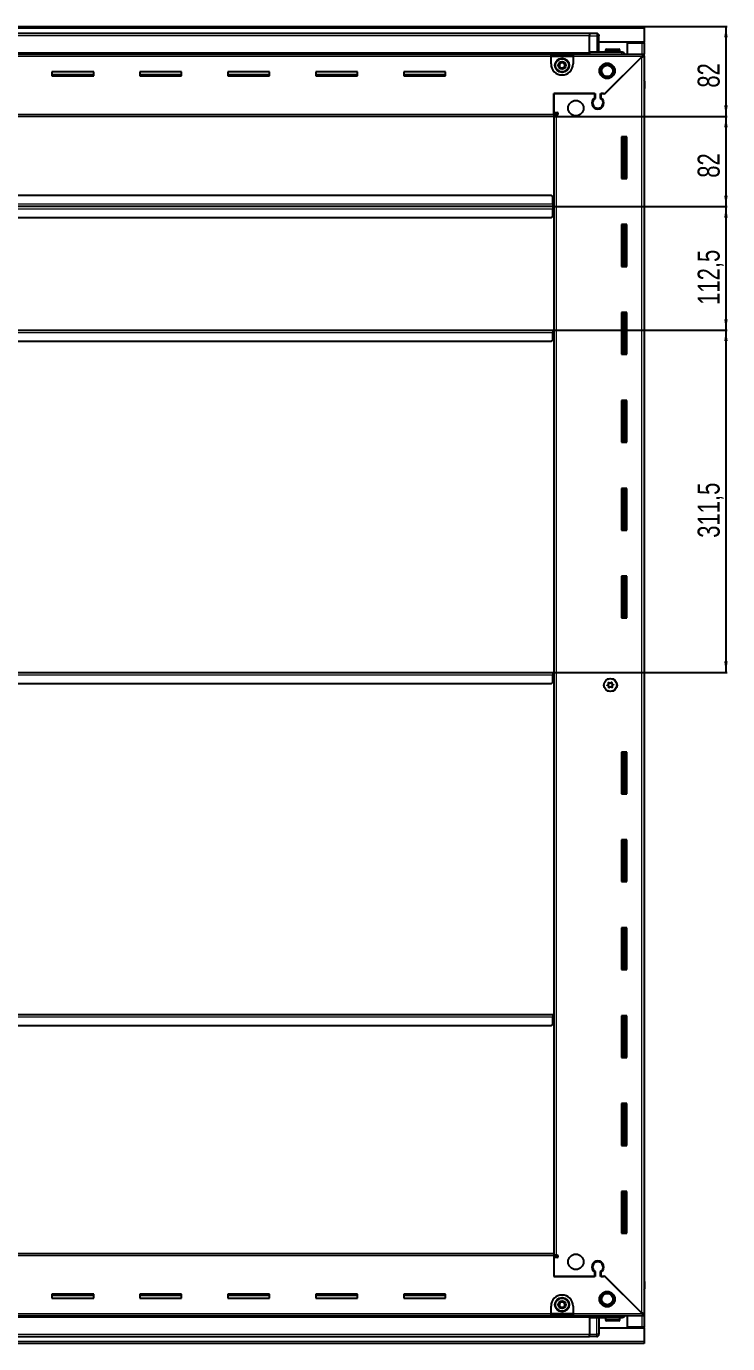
# Model space of a CAD drawing. Header units: millimetres. Extents: x 1315 to 5789, y -1245 to 1969.
# Drawn here: x 5151 to 5789, y 577 to 1776 of the extents above; entities that cross this region are included whole.
import ezdxf

# ---------------------------------------------------------------- set-up
doc = ezdxf.new("R2010")
doc.units = ezdxf.units.MM
doc.layers.add('FORMAT', color=7, linetype='Continuous')
doc.styles.add('SLDTEXTSTYLE0', font='TXT', dxfattribs={"width": 0.75})
doc.dimstyles.new('SLDDIMSTYLE0', dxfattribs={"dimtxt": 20, "dimasz": 10, "dimexe": 0, "dimexo": 0.0625, "dimgap": 5, "dimtad": 2, "dimdec": 1, "dimrnd": 1e-09, "dimzin": 12, "dimdsep": 46, "dimtxsty": 'SLDTEXTSTYLE0', "dimsah": 1, "dimcen": 0.09, "dimadec": 0, "dimazin": 3, "dimtfac": 1, "dimtofl": 0, "dimtmove": 0, "dimatfit": 3, "dimfxl": 0, "dimfrac": 2, "dimtolj": 1, "dimtzin": 12, "dimarcsym": 0})

# ---------------------------------------------------------------- blocks, each defined once
blk = doc.blocks.new('_D_7')
at = {"layer": 'FORMAT'}
for p, q in [((5712.6, 1775.8), (5788.1, 1775.8)), ((5787.1, 1775.8), (5787.1, 1693.8)), ((5630.6, 1693.8), (5788.1, 1693.8))]:
    blk.add_line(p, q, dxfattribs=at)
for points in [[(5787.1, 1775.8), (5785.6, 1765.8), (5788.7, 1765.8)], [(5787.1, 1693.8), (5788.7, 1703.8), (5785.6, 1703.8)]]:
    blk.add_solid(points, dxfattribs=at)
at = {"layer": 'FORMAT', "insert": (5761.4, 1720), "char_height": 20, "attachment_point": 1, "rotation": 90, "style": 'SLDTEXTSTYLE0'}
blk.add_mtext('82', dxfattribs=at)
blk = doc.blocks.new('_D_8')
at = {"layer": 'FORMAT'}
for p, q in [((5629.6, 1499.3), (5788.1, 1499.3)), ((5787.1, 1499.3), (5787.1, 1187.8)), ((5629.6, 1187.8), (5788.1, 1187.8))]:
    blk.add_line(p, q, dxfattribs=at)
for points in [[(5787.1, 1499.3), (5785.6, 1489.3), (5788.7, 1489.3)], [(5787.1, 1187.8), (5788.7, 1197.8), (5785.6, 1197.8)]]:
    blk.add_solid(points, dxfattribs=at)
at = {"layer": 'FORMAT', "insert": (5761.4, 1310.3), "char_height": 20, "attachment_point": 1, "rotation": 90, "style": 'SLDTEXTSTYLE0'}
blk.add_mtext('311,5', dxfattribs=at)
blk = doc.blocks.new('_D_9')
at = {"layer": 'FORMAT'}
for p, q in [((5629.6, 1611.8), (5788.1, 1611.8)), ((5787.1, 1611.8), (5787.1, 1499.3)), ((5629.6, 1499.3), (5788.1, 1499.3))]:
    blk.add_line(p, q, dxfattribs=at)
for points in [[(5787.1, 1611.8), (5785.6, 1601.8), (5788.7, 1601.8)], [(5787.1, 1499.3), (5788.7, 1509.3), (5785.6, 1509.3)]]:
    blk.add_solid(points, dxfattribs=at)
at = {"layer": 'FORMAT', "insert": (5761.4, 1522.3), "char_height": 20, "attachment_point": 1, "rotation": 90, "style": 'SLDTEXTSTYLE0'}
blk.add_mtext('112,5', dxfattribs=at)
blk = doc.blocks.new('_D_10')
at = {"layer": 'FORMAT'}
for p, q in [((5630.6, 1693.8), (5788.1, 1693.8)), ((5787.1, 1693.8), (5787.1, 1611.8)), ((5629.6, 1611.8), (5788.1, 1611.8))]:
    blk.add_line(p, q, dxfattribs=at)
for points in [[(5787.1, 1693.8), (5785.6, 1683.8), (5788.7, 1683.8)], [(5787.1, 1611.8), (5788.7, 1621.8), (5785.6, 1621.8)]]:
    blk.add_solid(points, dxfattribs=at)
at = {"layer": 'FORMAT', "insert": (5761.4, 1638), "char_height": 20, "attachment_point": 1, "rotation": 90, "style": 'SLDTEXTSTYLE0'}
blk.add_mtext('82', dxfattribs=at)

msp = doc.modelspace()

# ---------------------------------------------------------------- linework, layer by layer
at = {"color": 7, "linetype": 'Continuous', "lineweight": 25}
for p, q in [((4513.63, 1775.82), (5712.63, 1775.82)), ((5712.63, 1775.82), (5712.63, 1773.72)), ((5663.13, 1769.17), (4563.13, 1769.17)), ((5663.13, 1769.32), (5663.13, 1769.32)), ((5669.63, 1769.32), (5663.13, 1769.32)), ((5669.63, 1769.32), (5663.13, 1769.32)), ((5663.13, 1769.32), (5663.13, 1767.32)), ((5663.13, 1752.32), (5663.13, 1767.32)), ((5671.63, 1767.32), (5671.63, 1767.32)), ((5671.63, 1752.32), (5671.63, 1767.32)), ((5712.63, 1773.72), (5712.63, 1761.32)), ((4563.13, 1751.17), (5663.13, 1751.17)), ((4598.13, 1750.57), (5628.13, 1750.57)), ((5628.13, 1748.47), (5628.13, 1750.57)), ((5628.13, 1750.57), (5648.13, 1750.57)), ((5648.13, 1750.57), (5711.63, 1750.57)), ((5648.13, 1750.57), (5648.13, 1748.47)), ((5663.13, 1752.32), (5663.13, 1751.82)), ((5692.13, 1752.32), (5663.13, 1752.32)), ((5663.13, 1752.29), (5663.21, 1750.57)), ((5712.63, 1761.32), (5671.63, 1761.32)), ((5677.63, 1754.22), (5677.63, 1752.32)), ((5678.43, 1755.02), (5689.83, 1755.02)), ((5690.63, 1752.32), (5690.63, 1754.22)), ((5697.63, 1760.82), (5710.53, 1760.82)), ((5697.63, 1750.57), (5697.63, 1760.82)), ((5710.53, 1760.82), (5712.63, 1760.82)), ((5711.13, 1760.82), (5711.13, 1761.32)), ((5711.63, 1749.07), (5711.63, 1750.57)), ((5711.63, 1750.57), (5712.63, 1750.57)), ((5712.63, 1760.82), (5712.63, 1761.32)), ((5712.63, 1760.82), (5712.63, 1750.57)), ((5712.63, 1749.07), (5712.63, 1750.57)), ((5628.13, 1749.07), (5648.13, 1749.07)), ((5628.13, 1741.57), (5628.13, 1748.47)), ((5648.13, 1748.47), (5648.13, 1741.57)), ((5710.53, 1747.97), (5676.43, 1713.87)), ((5677.13, 1714.57), (5711.03, 1748.47)), ((5711.13, 1748.57), (5712.63, 1748.57)), ((5711.63, 1749.07), (5712.63, 1749.07)), ((5712.63, 1749.07), (5712.63, 1748.57)), ((5712.63, 1748.57), (5712.63, 604.07)), ((5212.13, 1734.32), (5174.13, 1734.32)), ((5174.13, 1734.32), (5174.13, 1730.82)), ((5212.13, 1731.57), (5174.13, 1731.57)), ((5174.13, 1730.82), (5212.13, 1730.82)), ((5212.13, 1730.82), (5212.13, 1734.32)), ((5292.13, 1734.32), (5254.13, 1734.32)), ((5254.13, 1734.32), (5254.13, 1730.82)), ((5292.13, 1731.57), (5254.13, 1731.57)), ((5254.13, 1730.82), (5292.13, 1730.82)), ((5292.13, 1730.82), (5292.13, 1734.32)), ((5372.13, 1734.32), (5334.13, 1734.32)), ((5334.13, 1734.32), (5334.13, 1730.82)), ((5372.13, 1731.57), (5334.13, 1731.57)), ((5334.13, 1730.82), (5372.13, 1730.82)), ((5372.13, 1730.82), (5372.13, 1734.32)), ((5452.13, 1734.32), (5414.13, 1734.32)), ((5414.13, 1734.32), (5414.13, 1730.82)), ((5452.13, 1731.57), (5414.13, 1731.57)), ((5414.13, 1730.82), (5452.13, 1730.82)), ((5452.13, 1730.82), (5452.13, 1734.32)), ((5532.13, 1734.32), (5494.13, 1734.32)), ((5494.13, 1734.32), (5494.13, 1730.82)), ((5532.13, 1731.57), (5494.13, 1731.57)), ((5494.13, 1730.82), (5532.13, 1730.82)), ((5532.13, 1730.82), (5532.13, 1734.32)), ((5712.63, 1727.15), (5712.63, 1727.15)), ((5630.63, 1714.57), (5668.33, 1714.57)), ((5630.63, 1695.92), (5630.63, 1714.57)), ((5630.63, 1714.57), (5630.63, 1697.32)), ((5667.63, 1714.57), (5630.63, 1714.57)), ((5667.63, 1714.57), (5667.63, 1710.68)), ((5668.33, 1714.57), (5668.33, 1710.29)), ((5672.93, 1714.57), (5677.13, 1714.57)), ((5672.93, 1710.29), (5672.93, 1714.57)), ((5675.73, 1714.57), (5673.63, 1714.57)), ((5673.63, 1710.68), (5673.63, 1714.57)), ((5676.43, 1713.87), (5675.73, 1714.57)), ((5712.63, 1719.32), (5713.13, 1719.32)), ((5712.98, 633.32), (5712.98, 1719.32)), ((5713.13, 1725.82), (5713.13, 1719.32)), ((5713.13, 1719.32), (5713.13, 1725.82)), ((5713.13, 1719.32), (5713.13, 1719.32)), ((5713.13, 1719.32), (5713.13, 1719.32)), ((5630.63, 1693.82), (4595.63, 1693.82)), ((5630.63, 1697.32), (5633.48, 1697.32)), ((5632.63, 1696.32), (5630.63, 1696.32)), ((5630.63, 1695.92), (5630.63, 1693.82)), ((5630.63, 1695.32), (5632.73, 1695.32)), ((5630.63, 1693.82), (5630.63, 658.82)), ((5632.63, 1695.32), (5632.63, 1696.32)), ((5633.48, 1695.32), (5632.73, 1695.32)), ((5672.63, 1701.71), (5672.63, 1700.95)), ((5692.13, 1675.32), (5692.13, 1637.32)), ((5697.13, 1675.32), (5692.13, 1675.32)), ((5693.15, 1675.32), (5693.15, 1637.32)), ((5693.19, 1675.32), (5693.19, 1637.32)), ((5694.98, 1675.32), (5694.98, 1637.32)), ((5697.13, 1637.32), (5697.13, 1675.32)), ((5692.13, 1637.32), (5697.13, 1637.32)), ((5628.63, 1621.82), (4597.63, 1621.82)), ((5629.63, 1620.82), (5628.63, 1621.82)), ((5629.63, 1613.92), (5629.63, 1620.82)), ((5629.63, 1611.82), (4596.63, 1611.82)), ((5629.88, 1614.67), (5629.63, 1614.67)), ((5629.63, 1613.92), (5629.63, 1611.82)), ((5629.63, 1611.82), (5629.63, 1609.72)), ((5629.63, 1602.82), (5629.63, 1609.72)), ((5629.63, 1608.97), (5629.88, 1608.97)), ((5629.88, 1611.82), (5629.88, 1614.67)), ((5629.88, 1608.97), (5629.88, 1611.82)), ((5630.63, 1611.82), (5629.88, 1611.82)), ((4597.63, 1601.82), (5628.63, 1601.82)), ((5628.63, 1601.82), (5629.63, 1602.82)), ((5692.13, 1595.32), (5692.13, 1557.32)), ((5697.13, 1595.32), (5692.13, 1595.32)), ((5693.15, 1595.32), (5693.15, 1557.32)), ((5693.19, 1595.32), (5693.19, 1557.32)), ((5694.98, 1595.32), (5694.98, 1557.32)), ((5697.13, 1557.32), (5697.13, 1595.32)), ((5692.13, 1557.32), (5697.13, 1557.32)), ((5692.13, 1515.32), (5692.13, 1477.32)), ((5697.13, 1515.32), (5692.13, 1515.32)), ((5693.15, 1515.32), (5693.15, 1477.32)), ((5693.19, 1515.32), (5693.19, 1477.32)), ((5694.98, 1515.32), (5694.98, 1477.32)), ((5697.13, 1477.32), (5697.13, 1515.32)), ((4596.63, 1499.32), (5629.63, 1499.32)), ((5629.63, 1499.32), (5629.63, 1497.22)), ((5629.88, 1496.47), (5629.88, 1499.32)), ((5629.88, 1499.32), (5630.63, 1499.32)), ((4597.63, 1489.32), (5628.63, 1489.32)), ((5628.63, 1489.32), (5629.63, 1490.32)), ((5629.63, 1490.32), (5629.63, 1497.22)), ((5629.63, 1496.47), (5629.88, 1496.47)), ((5692.13, 1477.32), (5697.13, 1477.32)), ((5692.13, 1435.32), (5692.13, 1397.32)), ((5697.13, 1435.32), (5692.13, 1435.32)), ((5693.15, 1435.32), (5693.15, 1397.32)), ((5693.19, 1435.32), (5693.19, 1397.32)), ((5694.98, 1435.32), (5694.98, 1397.32)), ((5697.13, 1397.32), (5697.13, 1435.32)), ((5692.13, 1397.32), (5697.13, 1397.32)), ((5692.13, 1355.32), (5692.13, 1317.32)), ((5697.13, 1355.32), (5692.13, 1355.32)), ((5693.15, 1355.32), (5693.15, 1317.32)), ((5693.19, 1355.32), (5693.19, 1317.32)), ((5694.98, 1355.32), (5694.98, 1317.32)), ((5697.13, 1317.32), (5697.13, 1355.32)), ((5692.13, 1317.32), (5697.13, 1317.32)), ((5692.13, 1275.32), (5692.13, 1237.32)), ((5697.13, 1275.32), (5692.13, 1275.32)), ((5693.15, 1275.32), (5693.15, 1237.32)), ((5693.19, 1275.32), (5693.19, 1237.32)), ((5694.98, 1275.32), (5694.98, 1237.32)), ((5697.13, 1237.32), (5697.13, 1275.32)), ((5692.13, 1237.32), (5697.13, 1237.32)), ((4596.63, 1187.82), (5629.63, 1187.82)), ((5629.63, 1187.82), (5629.63, 1185.72)), ((5629.88, 1184.97), (5629.88, 1187.82)), ((5629.88, 1187.82), (5630.63, 1187.82)), ((4597.63, 1177.82), (5628.63, 1177.82)), ((5628.63, 1177.82), (5629.63, 1178.82)), ((5629.63, 1178.82), (5629.63, 1185.72)), ((5629.63, 1184.97), (5629.88, 1184.97)), ((5692.13, 1115.32), (5692.13, 1077.32)), ((5697.13, 1115.32), (5692.13, 1115.32)), ((5693.15, 1115.32), (5693.15, 1077.32)), ((5693.19, 1115.32), (5693.19, 1077.32)), ((5694.98, 1115.32), (5694.98, 1077.32)), ((5697.13, 1077.32), (5697.13, 1115.32)), ((5692.13, 1077.32), (5697.13, 1077.32)), ((5692.13, 1035.32), (5692.13, 997.32)), ((5697.13, 1035.32), (5692.13, 1035.32)), ((5693.15, 1035.32), (5693.15, 997.32)), ((5693.19, 1035.32), (5693.19, 997.32)), ((5694.98, 1035.32), (5694.98, 997.32)), ((5697.13, 997.32), (5697.13, 1035.32)), ((5692.13, 997.32), (5697.13, 997.32)), ((5692.13, 955.32), (5692.13, 917.32)), ((5697.13, 955.32), (5692.13, 955.32)), ((5693.15, 955.32), (5693.15, 917.32)), ((5693.19, 955.32), (5693.19, 917.32)), ((5694.98, 955.32), (5694.98, 917.32)), ((5697.13, 917.32), (5697.13, 955.32)), ((5692.13, 917.32), (5697.13, 917.32)), ((4596.63, 876.32), (5629.63, 876.32)), ((5629.63, 876.32), (5629.63, 874.22)), ((5629.88, 873.47), (5629.88, 876.32)), ((5629.88, 876.32), (5630.63, 876.32)), ((5692.13, 875.32), (5692.13, 837.32)), ((5697.13, 875.32), (5692.13, 875.32)), ((5693.15, 875.32), (5693.15, 837.32)), ((5693.19, 875.32), (5693.19, 837.32)), ((5694.98, 875.32), (5694.98, 837.32)), ((5697.13, 837.32), (5697.13, 875.32)), ((4597.63, 866.32), (5628.63, 866.32)), ((5628.63, 866.32), (5629.63, 867.32)), ((5629.63, 867.32), (5629.63, 874.22)), ((5629.63, 873.47), (5629.88, 873.47)), ((5692.13, 837.32), (5697.13, 837.32)), ((5692.13, 795.32), (5692.13, 757.32)), ((5697.13, 795.32), (5692.13, 795.32)), ((5693.15, 795.32), (5693.15, 757.32)), ((5693.19, 795.32), (5693.19, 757.32)), ((5694.98, 795.32), (5694.98, 757.32)), ((5697.13, 757.32), (5697.13, 795.32)), ((5692.13, 757.32), (5697.13, 757.32)), ((5692.13, 715.32), (5692.13, 677.32)), ((5697.13, 715.32), (5692.13, 715.32)), ((5693.15, 715.32), (5693.15, 677.32)), ((5693.19, 715.32), (5693.19, 677.32)), ((5694.98, 715.32), (5694.98, 677.32)), ((5697.13, 677.32), (5697.13, 715.32)), ((5692.13, 677.32), (5697.13, 677.32)), ((4595.63, 658.82), (5630.63, 658.82)), ((5630.63, 658.82), (5630.63, 656.72)), ((5632.73, 657.32), (5630.63, 657.32)), ((5630.63, 656.72), (5630.63, 638.07)), ((5630.63, 656.32), (5632.63, 656.32)), ((5630.63, 655.32), (5630.63, 638.07)), ((5633.48, 655.32), (5630.63, 655.32)), ((5632.63, 656.32), (5632.63, 657.32)), ((5632.73, 657.32), (5633.48, 657.32)), ((5672.63, 651.7), (5672.63, 650.94)), ((5668.33, 638.07), (5630.63, 638.07)), ((5630.63, 638.07), (5667.63, 638.07)), ((5667.63, 641.96), (5667.63, 638.07)), ((5668.33, 642.36), (5668.33, 638.07)), ((5672.93, 638.07), (5672.93, 642.36)), ((5677.13, 638.07), (5672.93, 638.07)), ((5673.63, 638.07), (5673.63, 641.96)), ((5673.63, 638.07), (5675.73, 638.07)), ((5675.73, 638.07), (5676.43, 638.77)), ((5676.43, 638.77), (5710.53, 604.67)), ((5711.03, 604.17), (5677.13, 638.07)), ((5712.63, 633.32), (5713.13, 633.32)), ((5713.13, 633.32), (5713.13, 633.32)), ((5713.13, 626.82), (5713.13, 633.32)), ((5713.13, 633.32), (5713.13, 626.82)), ((5212.13, 621.82), (5174.13, 621.82)), ((5174.13, 621.82), (5174.13, 618.32)), ((5174.13, 621.07), (5212.13, 621.07)), ((5174.13, 618.32), (5212.13, 618.32)), ((5212.13, 618.32), (5212.13, 621.82)), ((5292.13, 621.82), (5254.13, 621.82)), ((5254.13, 621.82), (5254.13, 618.32)), ((5254.13, 621.07), (5292.13, 621.07)), ((5254.13, 618.32), (5292.13, 618.32)), ((5292.13, 618.32), (5292.13, 621.82)), ((5372.13, 621.82), (5334.13, 621.82)), ((5334.13, 621.82), (5334.13, 618.32)), ((5334.13, 621.07), (5372.13, 621.07)), ((5334.13, 618.32), (5372.13, 618.32)), ((5372.13, 618.32), (5372.13, 621.82)), ((5452.13, 621.82), (5414.13, 621.82)), ((5414.13, 621.82), (5414.13, 618.32)), ((5414.13, 621.07), (5452.13, 621.07)), ((5414.13, 618.32), (5452.13, 618.32)), ((5452.13, 618.32), (5452.13, 621.82)), ((5532.13, 621.82), (5494.13, 621.82)), ((5494.13, 621.82), (5494.13, 618.32)), ((5494.13, 621.07), (5532.13, 621.07)), ((5494.13, 618.32), (5532.13, 618.32)), ((5532.13, 618.32), (5532.13, 621.82)), ((5663.13, 601.47), (4563.13, 601.47)), ((5628.13, 602.07), (4598.13, 602.07)), ((5628.13, 604.17), (5628.13, 611.07)), ((5628.13, 602.07), (5628.13, 604.17)), ((5648.13, 603.57), (5628.13, 603.57)), ((5648.13, 602.07), (5628.13, 602.07)), ((5648.13, 611.07), (5648.13, 604.17)), ((5648.13, 604.17), (5648.13, 602.07)), ((5711.63, 602.07), (5648.13, 602.07)), ((5663.21, 602.07), (5663.13, 600.36)), ((5663.13, 600.32), (5663.13, 600.82)), ((5692.13, 600.32), (5663.13, 600.32)), ((5663.13, 600.32), (5663.13, 585.32)), ((5671.63, 600.32), (5671.63, 585.32)), ((5677.63, 600.32), (5677.63, 598.42)), ((5690.63, 598.42), (5690.63, 600.32)), ((5697.63, 591.82), (5697.63, 602.07)), ((5711.13, 604.07), (5712.63, 604.07)), ((5711.63, 603.57), (5711.63, 602.07)), ((5712.63, 603.57), (5711.63, 603.57)), ((5712.63, 602.07), (5711.63, 602.07)), ((5712.63, 604.07), (5712.63, 603.57)), ((5712.63, 603.57), (5712.63, 602.07)), ((5712.63, 602.07), (5712.63, 591.82)), ((5671.63, 591.32), (5712.63, 591.32)), ((5685.42, 597.62), (5678.43, 597.62)), ((5689.83, 597.62), (5685.42, 597.62)), ((5710.53, 591.82), (5697.63, 591.82)), ((5712.63, 591.82), (5710.53, 591.82)), ((5711.13, 591.32), (5711.13, 591.82)), ((5712.63, 591.32), (5712.63, 591.82)), ((5712.63, 591.32), (5712.63, 578.92)), ((5712.63, 576.82), (4513.63, 576.82)), ((4563.13, 583.47), (5663.13, 583.47)), ((5663.13, 583.32), (5663.13, 585.32)), ((5663.13, 583.32), (5663.13, 583.32)), ((5669.63, 583.32), (5663.13, 583.32)), ((5663.13, 583.32), (5663.13, 583.32)), ((5669.63, 583.32), (5663.13, 583.32)), ((5670.95, 583.82), (5670.95, 583.82)), ((5712.63, 578.92), (5712.63, 576.82))]:
    msp.add_line(p, q, dxfattribs=at)
at = {"color": 8, "linetype": 'Continuous', "lineweight": 18}
for p, q in [((5712.63, 1773.72), (4513.63, 1773.72)), ((5663.13, 1767.17), (4563.13, 1767.17)), ((5663.13, 1767.32), (5669.63, 1767.32)), ((5669.63, 1769.32), (5669.63, 1767.32)), ((5669.63, 1767.32), (5669.63, 1752.32)), ((5671.63, 1767.32), (5669.63, 1767.32)), ((5663.13, 1751.82), (4563.13, 1751.82)), ((5663.13, 1750.59), (4563.13, 1750.59)), ((5677.63, 1754.22), (5690.63, 1754.22)), ((5710.53, 1761.32), (5710.53, 1760.82)), ((5710.53, 1760.82), (5710.53, 1750.57)), ((5628.13, 1748.47), (4598.13, 1748.47)), ((5628.13, 1748.47), (5648.13, 1748.47)), ((5711.03, 1748.47), (5648.13, 1748.47)), ((5710.53, 604.67), (5710.53, 1747.97)), ((5712.63, 1725.82), (5713.13, 1725.82)), ((4595.63, 1695.92), (5630.63, 1695.92)), ((5632.73, 1695.32), (5632.73, 657.32)), ((5694.4, 1637.32), (5694.4, 1675.32)), ((5695.63, 1637.32), (5695.63, 1675.32)), ((5629.63, 1613.92), (4596.63, 1613.92)), ((4596.63, 1609.72), (5629.63, 1609.72)), ((5694.4, 1557.32), (5694.4, 1595.32)), ((5695.63, 1557.32), (5695.63, 1595.32)), ((5694.4, 1477.32), (5694.4, 1515.32)), ((5695.63, 1477.32), (5695.63, 1515.32)), ((4596.63, 1497.22), (5629.63, 1497.22)), ((5694.4, 1397.32), (5694.4, 1435.32)), ((5695.63, 1397.32), (5695.63, 1435.32)), ((5694.4, 1317.32), (5694.4, 1355.32)), ((5695.63, 1317.32), (5695.63, 1355.32)), ((5694.4, 1237.32), (5694.4, 1275.32)), ((5695.63, 1237.32), (5695.63, 1275.32)), ((4596.63, 1185.72), (5629.63, 1185.72)), ((5694.4, 1077.32), (5694.4, 1115.32)), ((5695.63, 1077.32), (5695.63, 1115.32)), ((5694.4, 997.32), (5694.4, 1035.32)), ((5695.63, 997.32), (5695.63, 1035.32)), ((5694.4, 917.32), (5694.4, 955.32)), ((5695.63, 917.32), (5695.63, 955.32)), ((5694.4, 837.32), (5694.4, 875.32)), ((5695.63, 837.32), (5695.63, 875.32)), ((4596.63, 874.22), (5629.63, 874.22)), ((5694.4, 757.32), (5694.4, 795.32)), ((5695.63, 757.32), (5695.63, 795.32)), ((5694.4, 677.32), (5694.4, 715.32)), ((5695.63, 677.32), (5695.63, 715.32)), ((5630.63, 656.72), (4595.63, 656.72)), ((5712.63, 626.82), (5713.13, 626.82)), ((4563.13, 602.06), (5663.13, 602.06)), ((4563.13, 600.82), (5663.13, 600.82)), ((4598.13, 604.17), (5628.13, 604.17)), ((5648.13, 604.17), (5628.13, 604.17)), ((5648.13, 604.17), (5711.03, 604.17)), ((5669.63, 585.32), (5669.63, 600.32)), ((5710.53, 602.07), (5710.53, 591.82)), ((5685.61, 598.42), (5677.63, 598.42)), ((5690.63, 598.42), (5685.61, 598.42)), ((5710.53, 591.82), (5710.53, 591.32)), ((5712.63, 578.92), (4513.63, 578.92)), ((4563.13, 585.47), (5663.13, 585.47)), ((5663.13, 585.32), (5669.63, 585.32)), ((5671.63, 585.32), (5669.63, 585.32)), ((5669.63, 583.32), (5669.63, 585.32))]:
    msp.add_line(p, q, dxfattribs=at)
at = {"color": 7, "linetype": 'Continuous', "lineweight": 25, "flags": 128}
msp.add_lwpolyline([(5671.48, 1768.08), (5671.59, 1767.71), (5671.63, 1767.32)], dxfattribs=at)
at = {"color": 7, "linetype": 'Continuous', "lineweight": 25}
for centre, radius in [((5638.13, 1740.32), 6.5), ((5638.13, 1740.32), 3.46), ((5679.13, 1735.32), 7), ((5679.13, 1735.32), 6.03), ((5679.13, 1735.32), 5.1), ((5650.63, 1701.32), 7), ((5682.13, 1176.32), 6), ((5681.98, 1176.32), 5.79), ((5681.98, 1176.32), 1.85), ((5650.63, 651.32), 7), ((5679.13, 617.32), 7), ((5638.13, 612.32), 6.5), ((5638.13, 612.32), 3.46), ((5679.13, 617.32), 6.03), ((5679.13, 617.32), 5.1)]:
    msp.add_circle(centre, radius, dxfattribs=at)
at = {"color": 8, "linetype": 'Continuous', "lineweight": 18}
for centre in [(5638.13, 1740.32), (5638.13, 612.32)]:
    msp.add_circle(centre, 5.7, dxfattribs=at)
at = {"color": 7, "linetype": 'Continuous', "lineweight": 25}
for centre, radius, start, end in [((5669.63, 1767.32), 2, 0, 90), ((5671.83, 1752.52), 0.2, 180, 270), ((5678.43, 1754.22), 0.8, 90, 180), ((5689.83, 1754.22), 0.8, 0, 90), ((5638.13, 1741.57), 10, 180, 270), ((5638.13, 1740.32), 2.5, 160.11158, 220.11158), ((5638.13, 1740.32), 2.5, 100.11158, 160.11158), ((5638.13, 1740.32), 2.5, 220.11158, 280.11158), ((5638.13, 1740.32), 2.5, 40.11158, 100.11158), ((5638.13, 1741.57), 10, 270, 0), ((5638.13, 1740.32), 2.5, 280.11158, 340.11158), ((5638.13, 1740.32), 2.5, 340.11158, 40.11158), ((5711.13, 1725.82), 2, 0, 41.40962), ((5711.13, 1725.82), 2, 0, 41.40962), ((5670.63, 1706.07), 5.5, 123.05573, 56.94427), ((5670.63, 1706.07), 4.8, 118.63099, 61.36901), ((5633.48, 1696.32), 1, 270, 90), ((5633.48, 656.32), 1, 270, 90), ((5670.63, 646.57), 5.5, 303.05573, 236.94427), ((5670.63, 646.57), 4.8, 298.63099, 241.36901), ((5711.13, 626.82), 2, 318.59038, 0), ((5638.13, 611.07), 10, 90, 180), ((5638.13, 612.32), 2.5, 147.04236, 207.04236), ((5638.13, 612.32), 2.5, 87.04236, 147.04236), ((5638.13, 611.07), 10, 0, 90), ((5638.13, 612.32), 2.5, 27.04236, 87.04236), ((5638.13, 612.32), 2.5, 327.04236, 27.04236), ((5638.13, 612.32), 2.5, 207.04236, 267.04236), ((5638.13, 612.32), 2.5, 267.04236, 327.04236), ((5671.83, 600.12), 0.2, 90, 180), ((5678.43, 598.42), 0.8, 180, 270), ((5689.83, 598.42), 0.8, 270, 0), ((5669.63, 585.32), 2, 270, 0)]:
    msp.add_arc(centre, radius, start, end, dxfattribs=at)
for points, knots in [([(5663.13, 1752.32), (5663.13, 1752.29), (5663.13, 1752.21), (5663.13, 1751.59), (5663.13, 1751.01), (5663.13, 1750.62), (5663.13, 1750.59)], [0, 0, 0, 0, 0.3242788, 0.6485576, 0.9728365, 1, 1, 1, 1]), ([(5695.35, 1750.57), (5695.23, 1750.77), (5694.84, 1751.42), (5693.68, 1752.13), (5692.65, 1752.26), (5692.13, 1752.32)], [0, 0, 0, 0, 0.1822499, 0.5911249, 1, 1, 1, 1]), ([(5711.63, 1750.57), (5711.59, 1750.55), (5711.5, 1750.49), (5711.36, 1750.1), (5711.23, 1749.54), (5711.12, 1748.96), (5711.05, 1748.6), (5711.03, 1748.47)], [0, 0, 0, 0, 0.2302553, 0.4485219, 0.6667858, 0.8850496, 1, 1, 1, 1]), ([(5635.29, 1739.82), (5635.33, 1739.93), (5635.54, 1740.5), (5635.87, 1741.43), (5636.15, 1742.21), (5636.27, 1742.53)], [0, 0, 0, 0, 0.1331247, 0.6370994, 1, 1, 1, 1]), ([(5637.15, 1737.61), (5636.82, 1738), (5636.2, 1738.74), (5635.58, 1739.48), (5635.29, 1739.82)], [0, 0, 0, 0, 0.5346859, 1, 1, 1, 1]), ([(5636.27, 1742.53), (5636.78, 1742.62), (5637.73, 1742.79), (5638.67, 1742.96), (5639.11, 1743.04)], [0, 0, 0, 0, 0.5346859, 1, 1, 1, 1]), ([(5639.11, 1743.04), (5639.45, 1742.64), (5640.07, 1741.91), (5640.69, 1741.17), (5640.97, 1740.83)], [0, 0, 0, 0, 0.5346859, 1, 1, 1, 1]), ([(5640.97, 1740.83), (5640.86, 1740.51), (5640.58, 1739.73), (5640.24, 1738.8), (5640.03, 1738.23), (5639.99, 1738.12)], [0, 0, 0, 0, 0.3629006, 0.8668753, 1, 1, 1, 1]), ([(5710.53, 1747.97), (5710.78, 1748.02), (5711.28, 1748.11), (5711.92, 1748.24), (5712.38, 1748.37), (5712.6, 1748.48), (5712.62, 1748.55), (5712.63, 1748.57)], [0, 0, 0, 0, 0.2302553, 0.4485219, 0.6667858, 0.8850496, 1, 1, 1, 1]), ([(5639.99, 1738.12), (5639.48, 1738.03), (5638.53, 1737.86), (5637.59, 1737.69), (5637.15, 1737.61)], [0, 0, 0, 0, 0.53468586, 1, 1, 1, 1]), ([(5680.34, 1178.6), (5680.34, 1178.59), (5680.32, 1178.57), (5680.3, 1178.51), (5680.3, 1178.37), (5680.35, 1177.98), (5680.43, 1177.45), (5680.19, 1176.86), (5679.79, 1176.53), (5679.46, 1176.32), (5679.27, 1176.18), (5679.21, 1176.11), (5679.19, 1176.07), (5679.2, 1176.03), (5679.21, 1176), (5679.26, 1175.95), (5679.49, 1175.82), (5679.94, 1175.67), (5680.54, 1175.29), (5680.71, 1174.6), (5680.72, 1174.12), (5680.76, 1173.86), (5680.8, 1173.8), (5680.82, 1173.77), (5680.85, 1173.76), (5680.89, 1173.76), (5680.93, 1173.78), (5681, 1173.81), (5681.19, 1173.94), (5681.49, 1174.18), (5681.92, 1174.46), (5682.56, 1174.49), (5683.04, 1174.25), (5683.39, 1174.08), (5683.53, 1174.03), (5683.59, 1174.04), (5683.62, 1174.05), (5683.64, 1174.08), (5683.66, 1174.14), (5683.67, 1174.28), (5683.61, 1174.66), (5683.53, 1175.2), (5683.77, 1175.79), (5684.17, 1176.11), (5684.5, 1176.33), (5684.69, 1176.47), (5684.75, 1176.54), (5684.77, 1176.58), (5684.77, 1176.61), (5684.75, 1176.64), (5684.71, 1176.7), (5684.47, 1176.82), (5684.02, 1176.98), (5683.42, 1177.36), (5683.25, 1178.05), (5683.24, 1178.53), (5683.2, 1178.79), (5683.16, 1178.85), (5683.14, 1178.87), (5683.11, 1178.88), (5683.07, 1178.88), (5683.03, 1178.87), (5682.96, 1178.83), (5682.77, 1178.7), (5682.48, 1178.46), (5682.04, 1178.19), (5681.41, 1178.15), (5680.92, 1178.4), (5680.57, 1178.57), (5680.43, 1178.61), (5680.37, 1178.61), (5680.35, 1178.6), (5680.34, 1178.6)], [0, 0, 0, 0, 0.0020087, 0.00442, 0.0093647, 0.0255282, 0.0677053, 0.0957862, 0.1246456, 0.1503415, 0.1605194, 0.1633943, 0.1656965, 0.1672448, 0.1688741, 0.1707699, 0.1786058, 0.2119941, 0.2499945, 0.2879948, 0.3213831, 0.329219, 0.3311148, 0.3327441, 0.3342924, 0.3362166, 0.3385353, 0.3413178, 0.349662, 0.3753578, 0.4042173, 0.4322982, 0.4744753, 0.4906388, 0.4966691, 0.49844, 0.5, 0.5020087, 0.50442, 0.5093647, 0.5255282, 0.5677053, 0.5957862, 0.6246456, 0.6503415, 0.6605194, 0.6633943, 0.6656965, 0.6672448, 0.6688741, 0.6707699, 0.6786058, 0.7119941, 0.7499945, 0.7879948, 0.8213831, 0.829219, 0.8311148, 0.8327441, 0.8342924, 0.8362166, 0.8385353, 0.8413178, 0.849662, 0.8753578, 0.9042173, 0.9322982, 0.9744753, 0.9906388, 0.9966691, 0.99844, 1, 1, 1, 1]), ([(5635.25, 612.47), (5635.53, 612.91), (5636.05, 613.71), (5636.58, 614.52), (5636.82, 614.89)], [0, 0, 0, 0, 0.5346859, 1, 1, 1, 1]), ([(5636.56, 609.9), (5636.33, 610.36), (5635.89, 611.22), (5635.45, 612.07), (5635.25, 612.47)], [0, 0, 0, 0, 0.53468586, 1, 1, 1, 1]), ([(5636.82, 614.89), (5636.94, 614.89), (5637.54, 614.86), (5638.54, 614.81), (5639.36, 614.76), (5639.7, 614.75)], [0, 0, 0, 0, 0.1331247, 0.6370994, 1, 1, 1, 1]), ([(5641.01, 612.17), (5640.73, 611.74), (5640.21, 610.93), (5639.69, 610.13), (5639.44, 609.75)], [0, 0, 0, 0, 0.53468586, 1, 1, 1, 1]), ([(5639.7, 614.75), (5639.94, 614.29), (5640.37, 613.43), (5640.81, 612.57), (5641.01, 612.17)], [0, 0, 0, 0, 0.53468586, 1, 1, 1, 1]), ([(5639.44, 609.75), (5639.1, 609.77), (5638.28, 609.81), (5637.28, 609.86), (5636.69, 609.89), (5636.56, 609.9)], [0, 0, 0, 0, 0.3629006, 0.8668753, 1, 1, 1, 1]), ([(5663.13, 600.32), (5663.13, 600.36), (5663.13, 600.44), (5663.13, 601.06), (5663.13, 601.62), (5663.13, 601.99), (5663.13, 602)], [0, 0, 0, 0, 0.3302672, 0.6605344, 0.9908016, 1, 1, 1, 1]), ([(5695.35, 602.07), (5695.23, 601.87), (5694.84, 601.22), (5693.68, 600.51), (5692.65, 600.39), (5692.13, 600.32)], [0, 0, 0, 0, 0.1822499, 0.5911249, 1, 1, 1, 1]), ([(5712.63, 604.07), (5712.6, 604.12), (5712.55, 604.21), (5712.16, 604.34), (5711.6, 604.47), (5711.02, 604.58), (5710.66, 604.65), (5710.53, 604.67)], [0, 0, 0, 0, 0.2302553, 0.4485219, 0.6667858, 0.8850496, 1, 1, 1, 1]), ([(5711.03, 604.17), (5711.08, 603.92), (5711.17, 603.43), (5711.3, 602.79), (5711.43, 602.32), (5711.54, 602.1), (5711.61, 602.08), (5711.63, 602.07)], [0, 0, 0, 0, 0.2302553, 0.4485219, 0.6667858, 0.8850496, 1, 1, 1, 1])]:
    msp.add_open_spline(points, degree=3, knots=knots, dxfattribs=at)
at = {"color": 8, "linetype": 'Continuous', "lineweight": 18}
for points, knots in [([(5692.13, 1752.32), (5692.13, 1752.28), (5692.13, 1752.2), (5692.13, 1751.77), (5692.13, 1751.31), (5692.13, 1750.9), (5692.13, 1750.63), (5692.13, 1750.57)], [0, 0, 0, 0, 0.3597529, 0.5534142, 0.7511852, 0.9489563, 1, 1, 1, 1]), ([(5692.13, 600.32), (5692.13, 600.37), (5692.13, 600.44), (5692.13, 600.88), (5692.13, 601.33), (5692.13, 601.75), (5692.13, 602.02), (5692.13, 602.07)], [0, 0, 0, 0, 0.35975288, 0.55341416, 0.75118521, 0.94895626, 1, 1, 1, 1])]:
    msp.add_open_spline(points, degree=3, knots=knots, dxfattribs=at)
at = {"color": 7, "linetype": 'Continuous', "lineweight": 25}
for points in [[(5710.53, 1747.97), (5710.61, 1748.02), (5710.77, 1748.12), (5710.97, 1748.27), (5711.1, 1748.42), (5711.12, 1748.52), (5711.13, 1748.57)], [(5711.63, 1749.07), (5711.58, 1749.06), (5711.48, 1749.05), (5711.33, 1748.91), (5711.18, 1748.71), (5711.08, 1748.55), (5711.03, 1748.47)], [(5711.13, 604.07), (5711.12, 604.12), (5711.1, 604.22), (5710.97, 604.37), (5710.77, 604.52), (5710.61, 604.62), (5710.53, 604.67)], [(5711.03, 604.17), (5711.08, 604.09), (5711.18, 603.94), (5711.33, 603.74), (5711.48, 603.6), (5711.58, 603.58), (5711.63, 603.57)]]:
    msp.add_open_spline(points, degree=3, dxfattribs=at)

# ---------------------------------------------------------------- dimensions: what is measured, and where the dimension line sits
at = {"layer": 'FORMAT'}
for base, p1, p2, picture, middle in [((5787.13, 1693.82), (5712.63, 1775.82), (5630.63, 1693.82), '_D_7', (5787.13, 1734.82)), ((5787.13, 1611.82), (5630.63, 1693.82), (5629.63, 1611.82), '_D_10', (5787.13, 1652.82)), ((5787.13, 1499.32), (5629.63, 1611.82), (5629.63, 1499.32), '_D_9', (5787.13, 1555.57)), ((5787.13, 1187.82), (5629.63, 1499.32), (5629.63, 1187.82), '_D_8', (5787.13, 1343.57))]:
    dim = msp.add_linear_dim(base=base, p1=p1, p2=p2, angle=90, dimstyle='SLDDIMSTYLE0', dxfattribs=at)
    dim.commit()
    dim.dimension.update_dxf_attribs({"geometry": picture, "text_midpoint": middle, "dimtype": 160})

doc.saveas('drawing.dxf')
